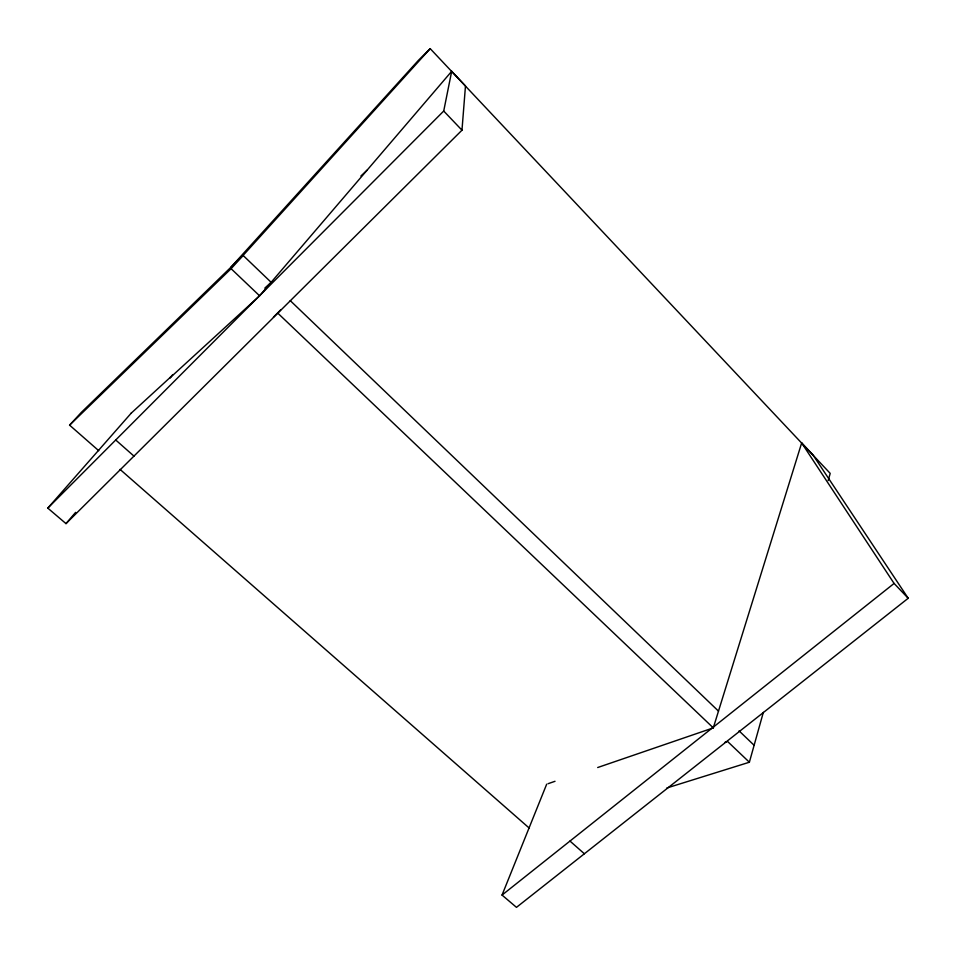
<?xml version="1.0" encoding="UTF-8"?>
<svg xmlns="http://www.w3.org/2000/svg" width="956" height="956" viewBox="0 0 956 956"><rect width="100%" height="100%" fill="white"/><g stroke="black" fill="none" stroke-linecap="round" stroke-linejoin="round"><path stroke-width="1.43" d="M131.366 412.992L47.8 508.114L66 523.625L461.975 130.195L465.476 85.944L451.686 71.306L259.59 295.81L169.81 378.002L172.701 374.68M47.8 508.114L443.715 111.039L451.686 71.306M666.834 787.995L749.373 762.231L763.33 712.375M828.207 480.545L830.202 473.387L430.2 48.648L418.441 60.312L230.731 267.429M597.691 767.525L713.296 727.875L801.666 442.939L812.982 454.948L908.2 598.265L516.467 907.352L502.043 895.067L546.677 784.195M273.44 317.153L280.706 309.828M66 523.625L75.62 512.368M98.743 450.706L69.585 425.145L231.101 268.696L430.2 48.648M69.585 425.145L81.368 412.359L243.099 255.431L271.146 282.319L264.836 288.103M360.902 176L367.068 170.204M131.187 413.183L170.706 376.963M502.043 895.067L894.087 583.447L908.2 598.265M548.063 783.705L555.018 781.291M724.756 742.43L727.6 741.498L749.373 762.231M120.05 469.396L529.397 828.231M115.724 439.999L133.959 456.108M569.979 841.065L584.367 853.768M231.101 268.696L259.59 295.81M277.885 313.233L713.296 727.875M290.23 300.614L718.494 711.133M739.06 730.862L754.117 745.286M443.715 111.039L461.975 130.195M801.666 442.939L894.087 583.447"/></g></svg>
